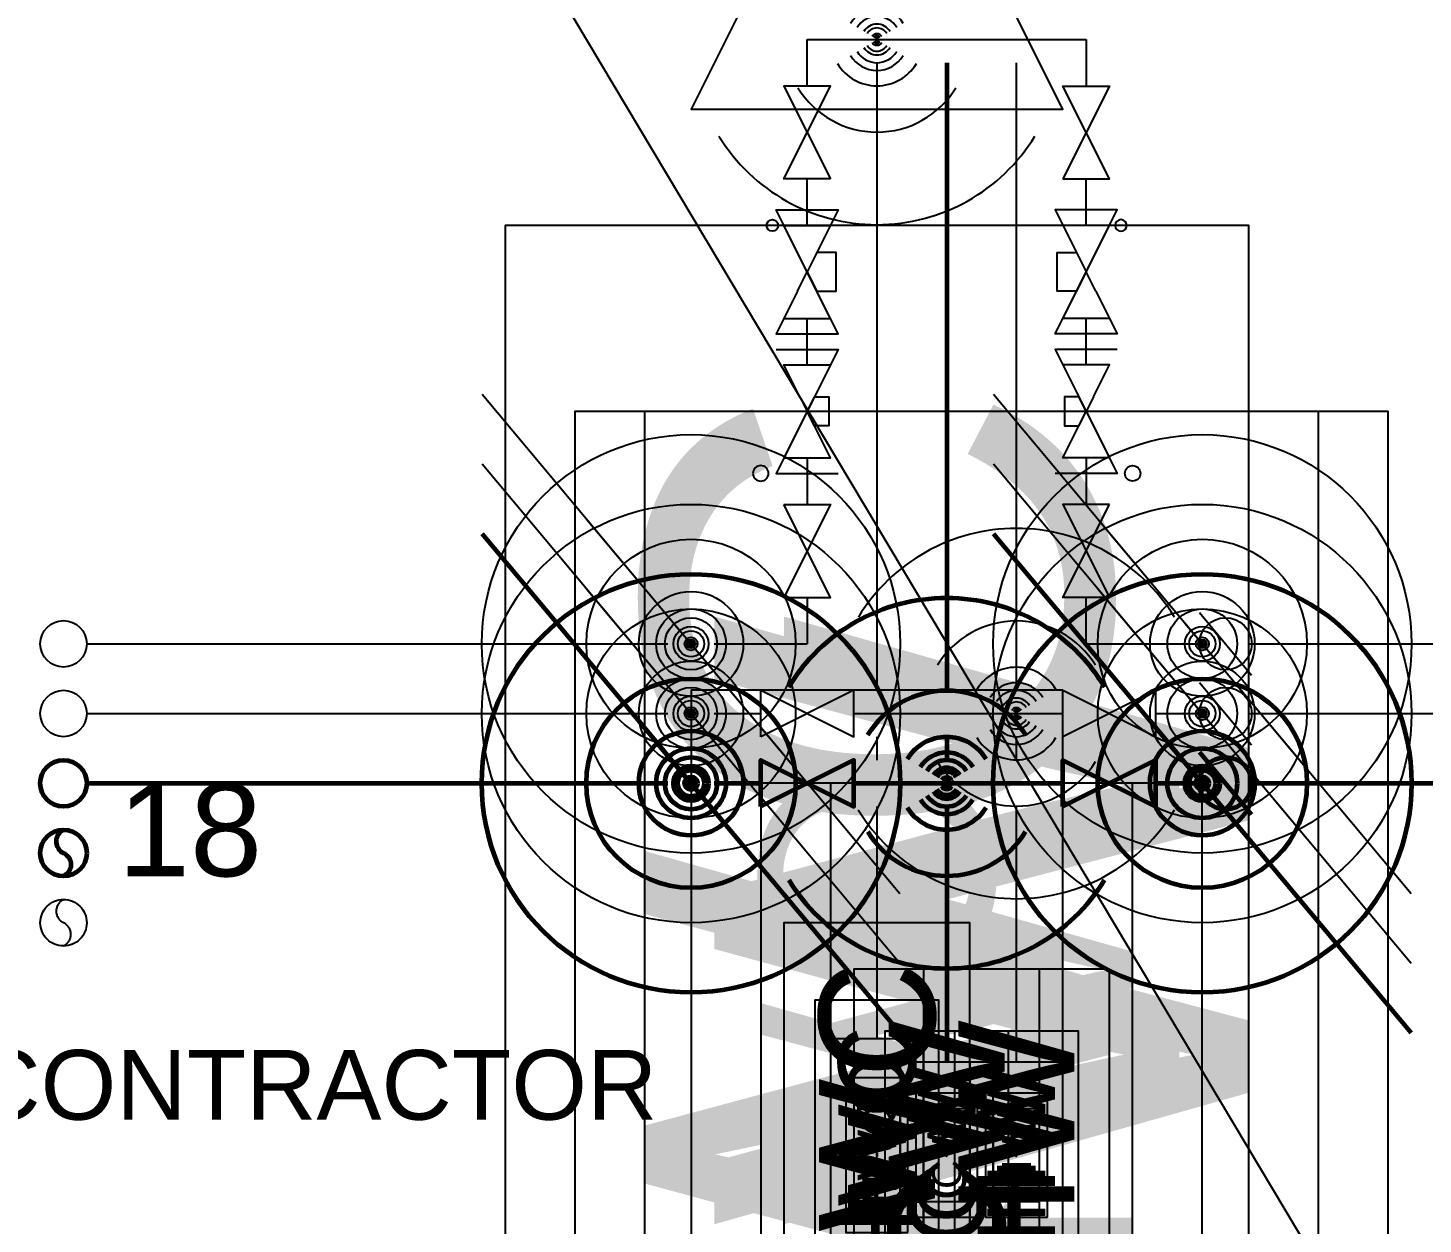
# Model space of a CAD drawing. Extents: x -3677 to 22148, y -333 to 1817.
# Drawn here: x -2027.6 to -1847.5, y 646.8 to 801.2 of the extents above; entities that cross this region are included whole.
import ezdxf
from ezdxf import colors
from ezdxf.entities.mleader import LeaderData, LeaderLine
from ezdxf.enums import TextEntityAlignment as Align
from ezdxf.math import Vec2, Vec3

# ---------------------------------------------------------------- set-up
doc = ezdxf.new("R2010")
doc.units = 0
doc.header["$LTSCALE"] = 36
doc.header["$MEASUREMENT"] = 0
doc.linetypes.add('VENT', pattern=[0.30000000000000004, 0.2, -0.1])
for name, color, linetype in [('G-ANNO-TEXT', 70, 'Continuous'), ('P-HW-N', 1, 'Continuous'), ('P-HW-N @ 1 (1)', 1, 'Continuous'), ('P-HW-N @ 1 (2)', 1, 'Continuous'), ('P-HW-N @ 12', 1, 'Continuous'), ('P-HW-N @ 128', 1, 'Continuous'), ('P-HW-N @ 16', 1, 'Continuous'), ('P-HW-N @ 192', 1, 'Continuous'), ('P-HW-N @ 2', 1, 'Continuous'), ('P-HW-N @ 24', 1, 'Continuous'), ('P-HW-N @ 384', 1, 'Continuous'), ('P-HW-N @ 4', 1, 'Continuous'), ('P-HW-N @ 48', 1, 'Continuous'), ('P-HW-N @ 64', 1, 'Continuous'), ('P-HW-N @ 768', 1, 'Continuous'), ('P-HW-N @ 8', 1, 'Continuous'), ('P-HW-N @ 96', 1, 'Continuous'), ('P-HWC-N', 2, 'Continuous'), ('P-HWC-N @ 1 (1)', 2, 'Continuous'), ('P-HWC-N @ 1 (2)', 2, 'Continuous'), ('P-HWC-N @ 12', 2, 'Continuous'), ('P-HWC-N @ 128', 2, 'Continuous'), ('P-HWC-N @ 16', 2, 'Continuous'), ('P-HWC-N @ 192', 2, 'Continuous'), ('P-HWC-N @ 2', 2, 'Continuous'), ('P-HWC-N @ 24', 2, 'Continuous'), ('P-HWC-N @ 384', 2, 'Continuous'), ('P-HWC-N @ 4', 2, 'Continuous'), ('P-HWC-N @ 48', 2, 'Continuous'), ('P-HWC-N @ 64', 2, 'Continuous'), ('P-HWC-N @ 768', 2, 'Continuous'), ('P-HWC-N @ 8', 2, 'Continuous'), ('P-HWC-N @ 96', 2, 'Continuous'), ('P-SANV-N @ 96', 5, 'VENT')]:
    doc.layers.add(name, color=color, linetype=linetype)
for name, color, linetype, lineweight in [('P-CW-N', 4, 'Continuous', 60), ('P-CW-N @ 1 (1)', 4, 'Continuous', 60), ('P-CW-N @ 1 (2)', 4, 'Continuous', 60), ('P-CW-N @ 12', 4, 'Continuous', 60), ('P-CW-N @ 128', 4, 'Continuous', 60), ('P-CW-N @ 16', 4, 'Continuous', 60), ('P-CW-N @ 192', 4, 'Continuous', 60), ('P-CW-N @ 2', 4, 'Continuous', 60), ('P-CW-N @ 24', 4, 'Continuous', 60), ('P-CW-N @ 384', 4, 'Continuous', 60), ('P-CW-N @ 4', 4, 'Continuous', 60), ('P-CW-N @ 48', 4, 'Continuous', 60), ('P-CW-N @ 64', 4, 'Continuous', 60), ('P-CW-N @ 768', 4, 'Continuous', 60), ('P-CW-N @ 8', 4, 'Continuous', 60), ('P-CW-N @ 96', 4, 'Continuous', 60), ('P-SAN-N @ 96', 6, 'Continuous', 60)]:
    doc.layers.add(name, color=color, linetype=linetype, lineweight=lineweight)
doc.layers.add('P-SAN-DFU', color=7, linetype='Continuous', plot=False)
doc.styles.add('Arial', font='arial.ttf')

# ---------------------------------------------------------------- blocks, each defined once
blk = doc.blocks.new('*U23')
at = {"linetype": 'Continuous'}
for points in [[(-0.01950223899833947, -0.009751119128395658), (-0.06250000047529625, -0.03124999904940751), (-0.06249999952470375, 0.03125000095059249), (-0.01950223850397403, 0.009751119622759319)], [(0.01950223850397226, -0.009751119622759319), (0.06249999952470375, -0.03125000095059249), (0.06250000047529625, 0.03124999904940751), (0.0195022389983377, 0.009751119128395658)], [(-0.01950223850397423, 0.00975111962275942), (-0.01950223850397423, 0.02925335812675912), (0.0195022389983379, 0.02925335812675912), (0.0195022389983379, 0.00975111912839576)], [(-0.01950223850397562, -0.009751119622759222), (4.943599696272116e-10, -4.943635590677493e-10), (-0.01950223800961018, 0.009751119128395755)], [(0.01950223899833789, 0.009751119128395757), (4.943647435862175e-10, -4.943635590677493e-10), (0.01950223949270333, -0.00975111962275922)]]:
    blk.add_lwpolyline(points, dxfattribs=at)
blk = doc.blocks.new('*U255')
at = {"layer": 'P-HWC-N @ 1 (1)', "rotation": 270}
blk.add_blockref('*U23', (-1918.000138046234, 838.7321975304876), dxfattribs=at)
at = {"layer": 'P-HWC-N @ 1 (2)', "rotation": 270}
blk.add_blockref('*U23', (-1918.000138046234, 838.7321975304876), dxfattribs=at)
at = {"layer": 'P-HWC-N @ 12', "xscale": 12, "yscale": 12, "zscale": 12, "rotation": 270}
blk.add_blockref('*U23', (-1918.000138046234, 838.7321975304876), dxfattribs=at)
at = {"layer": 'P-HWC-N @ 128', "xscale": 128, "yscale": 128, "zscale": 128, "rotation": 270}
blk.add_blockref('*U23', (-1918.000138046234, 838.7321975304876), dxfattribs=at)
at = {"layer": 'P-HWC-N @ 16', "xscale": 16, "yscale": 16, "zscale": 16, "rotation": 270}
blk.add_blockref('*U23', (-1918.000138046234, 838.7321975304876), dxfattribs=at)
at = {"layer": 'P-HWC-N @ 192', "xscale": 192, "yscale": 192, "zscale": 192, "rotation": 270}
blk.add_blockref('*U23', (-1918.000138046234, 838.7321975304876), dxfattribs=at)
at = {"layer": 'P-HWC-N @ 2', "xscale": 2, "yscale": 2, "zscale": 2, "rotation": 270}
blk.add_blockref('*U23', (-1918.000138046234, 838.7321975304876), dxfattribs=at)
at = {"layer": 'P-HWC-N @ 24', "xscale": 24, "yscale": 24, "zscale": 24, "rotation": 270}
blk.add_blockref('*U23', (-1918.000138046234, 838.7321975304876), dxfattribs=at)
at = {"layer": 'P-HWC-N @ 384', "xscale": 384, "yscale": 384, "zscale": 384, "rotation": 270}
blk.add_blockref('*U23', (-1918.000138046234, 838.7321975304876), dxfattribs=at)
at = {"layer": 'P-HWC-N @ 4', "xscale": 4, "yscale": 4, "zscale": 4, "rotation": 270}
blk.add_blockref('*U23', (-1918.000138046234, 838.7321975304876), dxfattribs=at)
at = {"layer": 'P-HWC-N @ 48', "xscale": 48, "yscale": 48, "zscale": 48, "rotation": 270}
blk.add_blockref('*U23', (-1918.000138046234, 838.7321975304876), dxfattribs=at)
at = {"layer": 'P-HWC-N @ 64', "xscale": 64, "yscale": 64, "zscale": 64, "rotation": 270}
blk.add_blockref('*U23', (-1918.000138046234, 838.7321975304876), dxfattribs=at)
at = {"layer": 'P-HWC-N @ 768', "xscale": 768, "yscale": 768, "zscale": 768, "rotation": 270}
blk.add_blockref('*U23', (-1918.000138046234, 838.7321975304876), dxfattribs=at)
at = {"layer": 'P-HWC-N @ 8', "xscale": 8, "yscale": 8, "zscale": 8, "rotation": 270}
blk.add_blockref('*U23', (-1918.000138046234, 838.7321975304876), dxfattribs=at)
at = {"layer": 'P-HWC-N @ 96', "xscale": 96, "yscale": 96, "zscale": 96, "rotation": 270}
blk.add_blockref('*U23', (-1918.000138046234, 838.7321975304876), dxfattribs=at)
blk = doc.blocks.new('*U4')
blk.add_circle((0, 0), 0.03125)
blk = doc.blocks.new('*U15')
blk.add_lwpolyline([(-3.332323771482692e-18, 0.03111555437015312, 0.6342579873937333), (-8.890457814381136e-18, 5.234717341758689e-34, -0.6342579873937336), (-6.793508145416166e-18, -0.03111555437015312)], format="xyb")
blk.add_circle((0, 0), 0.03125)
blk = doc.blocks.new('PLMB BALL VALVES')
at = {"linetype": 'Continuous'}
blk.add_lwpolyline([(-0.06249999999977263, -0.03124999999991473), (-0.06249999999977263, 0.03124999999991463), (0.0625, -0.03124999999991473), (0.0625, 0.03124999999991472), (-0.06249999999977263, -0.03124999999991473)], dxfattribs=at)
blk = doc.blocks.new('*U25')
at = {"color": 7, "linetype": 'Continuous'}
blk.add_line((-0.03508318765717974, 0.04195107388432913), (0.03508318765701651, -0.04195107388413392), dxfattribs=at)
at = {"linetype": 'Continuous'}
blk.add_circle((-8.161527009775682e-14, 9.759901220540712e-14), 0.03515625, dxfattribs=at)
blk = doc.blocks.new('*U256')
at = {"layer": 'P-CW-N @ 1 (1)'}
blk.add_blockref('*U25', (-1876.000138046234, 703.7321975304876), dxfattribs=at)
at = {"layer": 'P-CW-N @ 1 (2)'}
blk.add_blockref('*U25', (-1876.000138046234, 703.7321975304876), dxfattribs=at)
at = {"layer": 'P-CW-N @ 12', "xscale": 12, "yscale": 12, "zscale": 12}
blk.add_blockref('*U25', (-1876.000138046234, 703.7321975304876), dxfattribs=at)
at = {"layer": 'P-CW-N @ 128', "xscale": 128, "yscale": 128, "zscale": 128}
blk.add_blockref('*U25', (-1876.000138046234, 703.7321975304876), dxfattribs=at)
at = {"layer": 'P-CW-N @ 16', "xscale": 16, "yscale": 16, "zscale": 16}
blk.add_blockref('*U25', (-1876.000138046234, 703.7321975304876), dxfattribs=at)
at = {"layer": 'P-CW-N @ 192', "xscale": 192, "yscale": 192, "zscale": 192}
blk.add_blockref('*U25', (-1876.000138046234, 703.7321975304876), dxfattribs=at)
at = {"layer": 'P-CW-N @ 2', "xscale": 2, "yscale": 2, "zscale": 2}
blk.add_blockref('*U25', (-1876.000138046234, 703.7321975304876), dxfattribs=at)
at = {"layer": 'P-CW-N @ 24', "xscale": 24, "yscale": 24, "zscale": 24}
blk.add_blockref('*U25', (-1876.000138046234, 703.7321975304876), dxfattribs=at)
at = {"layer": 'P-CW-N @ 384', "xscale": 384, "yscale": 384, "zscale": 384}
blk.add_blockref('*U25', (-1876.000138046234, 703.7321975304876), dxfattribs=at)
at = {"layer": 'P-CW-N @ 4', "xscale": 4, "yscale": 4, "zscale": 4}
blk.add_blockref('*U25', (-1876.000138046234, 703.7321975304876), dxfattribs=at)
at = {"layer": 'P-CW-N @ 48', "xscale": 48, "yscale": 48, "zscale": 48}
blk.add_blockref('*U25', (-1876.000138046234, 703.7321975304876), dxfattribs=at)
at = {"layer": 'P-CW-N @ 64', "xscale": 64, "yscale": 64, "zscale": 64}
blk.add_blockref('*U25', (-1876.000138046234, 703.7321975304876), dxfattribs=at)
at = {"layer": 'P-CW-N @ 768', "xscale": 768, "yscale": 768, "zscale": 768}
blk.add_blockref('*U25', (-1876.000138046234, 703.7321975304876), dxfattribs=at)
at = {"layer": 'P-CW-N @ 8', "xscale": 8, "yscale": 8, "zscale": 8}
blk.add_blockref('*U25', (-1876.000138046234, 703.7321975304876), dxfattribs=at)
at = {"layer": 'P-CW-N @ 96', "xscale": 96, "yscale": 96, "zscale": 96}
blk.add_blockref('*U25', (-1873.000138046234, 703.7321975304876), dxfattribs=at)
blk = doc.blocks.new('*U257')
at = {"layer": 'P-CW-N @ 1 (1)'}
blk.add_blockref('*U25', (-1942.000138046234, 703.7321975304876), dxfattribs=at)
at = {"layer": 'P-CW-N @ 1 (2)'}
blk.add_blockref('*U25', (-1942.000138046234, 703.7321975304876), dxfattribs=at)
at = {"layer": 'P-CW-N @ 12', "xscale": 12, "yscale": 12, "zscale": 12}
blk.add_blockref('*U25', (-1942.000138046234, 703.7321975304876), dxfattribs=at)
at = {"layer": 'P-CW-N @ 128', "xscale": 128, "yscale": 128, "zscale": 128}
blk.add_blockref('*U25', (-1942.000138046234, 703.7321975304876), dxfattribs=at)
at = {"layer": 'P-CW-N @ 16', "xscale": 16, "yscale": 16, "zscale": 16}
blk.add_blockref('*U25', (-1942.000138046234, 703.7321975304876), dxfattribs=at)
at = {"layer": 'P-CW-N @ 192', "xscale": 192, "yscale": 192, "zscale": 192}
blk.add_blockref('*U25', (-1942.000138046234, 703.7321975304876), dxfattribs=at)
at = {"layer": 'P-CW-N @ 2', "xscale": 2, "yscale": 2, "zscale": 2}
blk.add_blockref('*U25', (-1942.000138046234, 703.7321975304876), dxfattribs=at)
at = {"layer": 'P-CW-N @ 24', "xscale": 24, "yscale": 24, "zscale": 24}
blk.add_blockref('*U25', (-1942.000138046234, 703.7321975304876), dxfattribs=at)
at = {"layer": 'P-CW-N @ 384', "xscale": 384, "yscale": 384, "zscale": 384}
blk.add_blockref('*U25', (-1942.000138046234, 703.7321975304876), dxfattribs=at)
at = {"layer": 'P-CW-N @ 4', "xscale": 4, "yscale": 4, "zscale": 4}
blk.add_blockref('*U25', (-1942.000138046234, 703.7321975304876), dxfattribs=at)
at = {"layer": 'P-CW-N @ 48', "xscale": 48, "yscale": 48, "zscale": 48}
blk.add_blockref('*U25', (-1942.000138046234, 703.7321975304876), dxfattribs=at)
at = {"layer": 'P-CW-N @ 64', "xscale": 64, "yscale": 64, "zscale": 64}
blk.add_blockref('*U25', (-1942.000138046234, 703.7321975304876), dxfattribs=at)
at = {"layer": 'P-CW-N @ 768', "xscale": 768, "yscale": 768, "zscale": 768}
blk.add_blockref('*U25', (-1942.000138046234, 703.7321975304876), dxfattribs=at)
at = {"layer": 'P-CW-N @ 8', "xscale": 8, "yscale": 8, "zscale": 8}
blk.add_blockref('*U25', (-1942.000138046234, 703.7321975304876), dxfattribs=at)
at = {"layer": 'P-CW-N @ 96', "xscale": 96, "yscale": 96, "zscale": 96}
blk.add_blockref('*U25', (-1942.000138046234, 703.7321975304876), dxfattribs=at)
blk = doc.blocks.new('*U258')
at = {"layer": 'P-HW-N @ 1 (1)'}
blk.add_blockref('*U25', (-1876.000138046234, 712.7321975304876), dxfattribs=at)
at = {"layer": 'P-HW-N @ 1 (2)'}
blk.add_blockref('*U25', (-1876.000138046234, 712.7321975304876), dxfattribs=at)
at = {"layer": 'P-HW-N @ 12', "xscale": 12, "yscale": 12, "zscale": 12}
blk.add_blockref('*U25', (-1876.000138046234, 712.7321975304876), dxfattribs=at)
at = {"layer": 'P-HW-N @ 128', "xscale": 128, "yscale": 128, "zscale": 128}
blk.add_blockref('*U25', (-1876.000138046234, 712.7321975304876), dxfattribs=at)
at = {"layer": 'P-HW-N @ 16', "xscale": 16, "yscale": 16, "zscale": 16}
blk.add_blockref('*U25', (-1876.000138046234, 712.7321975304876), dxfattribs=at)
at = {"layer": 'P-HW-N @ 192', "xscale": 192, "yscale": 192, "zscale": 192}
blk.add_blockref('*U25', (-1876.000138046234, 712.7321975304876), dxfattribs=at)
at = {"layer": 'P-HW-N @ 2', "xscale": 2, "yscale": 2, "zscale": 2}
blk.add_blockref('*U25', (-1876.000138046234, 712.7321975304876), dxfattribs=at)
at = {"layer": 'P-HW-N @ 24', "xscale": 24, "yscale": 24, "zscale": 24}
blk.add_blockref('*U25', (-1876.000138046234, 712.7321975304876), dxfattribs=at)
at = {"layer": 'P-HW-N @ 384', "xscale": 384, "yscale": 384, "zscale": 384}
blk.add_blockref('*U25', (-1876.000138046234, 712.7321975304876), dxfattribs=at)
at = {"layer": 'P-HW-N @ 4', "xscale": 4, "yscale": 4, "zscale": 4}
blk.add_blockref('*U25', (-1876.000138046234, 712.7321975304876), dxfattribs=at)
at = {"layer": 'P-HW-N @ 48', "xscale": 48, "yscale": 48, "zscale": 48}
blk.add_blockref('*U25', (-1876.000138046234, 712.7321975304876), dxfattribs=at)
at = {"layer": 'P-HW-N @ 64', "xscale": 64, "yscale": 64, "zscale": 64}
blk.add_blockref('*U25', (-1876.000138046234, 712.7321975304876), dxfattribs=at)
at = {"layer": 'P-HW-N @ 768', "xscale": 768, "yscale": 768, "zscale": 768}
blk.add_blockref('*U25', (-1876.000138046234, 712.7321975304876), dxfattribs=at)
at = {"layer": 'P-HW-N @ 8', "xscale": 8, "yscale": 8, "zscale": 8}
blk.add_blockref('*U25', (-1876.000138046234, 712.7321975304876), dxfattribs=at)
at = {"layer": 'P-HW-N @ 96', "xscale": 96, "yscale": 96, "zscale": 96}
blk.add_blockref('*U25', (-1873.000138046234, 712.7321975304876), dxfattribs=at)
blk = doc.blocks.new('*U259')
at = {"layer": 'P-HW-N @ 1 (1)'}
blk.add_blockref('*U25', (-1942.000138046234, 712.7321975304876), dxfattribs=at)
at = {"layer": 'P-HW-N @ 1 (2)'}
blk.add_blockref('*U25', (-1942.000138046234, 712.7321975304876), dxfattribs=at)
at = {"layer": 'P-HW-N @ 12', "xscale": 12, "yscale": 12, "zscale": 12}
blk.add_blockref('*U25', (-1942.000138046234, 712.7321975304876), dxfattribs=at)
at = {"layer": 'P-HW-N @ 128', "xscale": 128, "yscale": 128, "zscale": 128}
blk.add_blockref('*U25', (-1942.000138046234, 712.7321975304876), dxfattribs=at)
at = {"layer": 'P-HW-N @ 16', "xscale": 16, "yscale": 16, "zscale": 16}
blk.add_blockref('*U25', (-1942.000138046234, 712.7321975304876), dxfattribs=at)
at = {"layer": 'P-HW-N @ 192', "xscale": 192, "yscale": 192, "zscale": 192}
blk.add_blockref('*U25', (-1942.000138046234, 712.7321975304876), dxfattribs=at)
at = {"layer": 'P-HW-N @ 2', "xscale": 2, "yscale": 2, "zscale": 2}
blk.add_blockref('*U25', (-1942.000138046234, 712.7321975304876), dxfattribs=at)
at = {"layer": 'P-HW-N @ 24', "xscale": 24, "yscale": 24, "zscale": 24}
blk.add_blockref('*U25', (-1942.000138046234, 712.7321975304876), dxfattribs=at)
at = {"layer": 'P-HW-N @ 384', "xscale": 384, "yscale": 384, "zscale": 384}
blk.add_blockref('*U25', (-1942.000138046234, 712.7321975304876), dxfattribs=at)
at = {"layer": 'P-HW-N @ 4', "xscale": 4, "yscale": 4, "zscale": 4}
blk.add_blockref('*U25', (-1942.000138046234, 712.7321975304876), dxfattribs=at)
at = {"layer": 'P-HW-N @ 48', "xscale": 48, "yscale": 48, "zscale": 48}
blk.add_blockref('*U25', (-1942.000138046234, 712.7321975304876), dxfattribs=at)
at = {"layer": 'P-HW-N @ 64', "xscale": 64, "yscale": 64, "zscale": 64}
blk.add_blockref('*U25', (-1942.000138046234, 712.7321975304876), dxfattribs=at)
at = {"layer": 'P-HW-N @ 768', "xscale": 768, "yscale": 768, "zscale": 768}
blk.add_blockref('*U25', (-1942.000138046234, 712.7321975304876), dxfattribs=at)
at = {"layer": 'P-HW-N @ 8', "xscale": 8, "yscale": 8, "zscale": 8}
blk.add_blockref('*U25', (-1942.000138046234, 712.7321975304876), dxfattribs=at)
at = {"layer": 'P-HW-N @ 96', "xscale": 96, "yscale": 96, "zscale": 96}
blk.add_blockref('*U25', (-1942.000138046234, 712.7321975304876), dxfattribs=at)
blk = doc.blocks.new('*U260')
at = {"layer": 'P-HWC-N @ 1 (1)'}
blk.add_blockref('*U25', (-1876.000138046234, 721.7321975304876), dxfattribs=at)
at = {"layer": 'P-HWC-N @ 1 (2)'}
blk.add_blockref('*U25', (-1876.000138046234, 721.7321975304876), dxfattribs=at)
at = {"layer": 'P-HWC-N @ 12', "xscale": 12, "yscale": 12, "zscale": 12}
blk.add_blockref('*U25', (-1876.000138046234, 721.7321975304876), dxfattribs=at)
at = {"layer": 'P-HWC-N @ 128', "xscale": 128, "yscale": 128, "zscale": 128}
blk.add_blockref('*U25', (-1876.000138046234, 721.7321975304876), dxfattribs=at)
at = {"layer": 'P-HWC-N @ 16', "xscale": 16, "yscale": 16, "zscale": 16}
blk.add_blockref('*U25', (-1876.000138046234, 721.7321975304876), dxfattribs=at)
at = {"layer": 'P-HWC-N @ 192', "xscale": 192, "yscale": 192, "zscale": 192}
blk.add_blockref('*U25', (-1876.000138046234, 721.7321975304876), dxfattribs=at)
at = {"layer": 'P-HWC-N @ 2', "xscale": 2, "yscale": 2, "zscale": 2}
blk.add_blockref('*U25', (-1876.000138046234, 721.7321975304876), dxfattribs=at)
at = {"layer": 'P-HWC-N @ 24', "xscale": 24, "yscale": 24, "zscale": 24}
blk.add_blockref('*U25', (-1876.000138046234, 721.7321975304876), dxfattribs=at)
at = {"layer": 'P-HWC-N @ 384', "xscale": 384, "yscale": 384, "zscale": 384}
blk.add_blockref('*U25', (-1876.000138046234, 721.7321975304876), dxfattribs=at)
at = {"layer": 'P-HWC-N @ 4', "xscale": 4, "yscale": 4, "zscale": 4}
blk.add_blockref('*U25', (-1876.000138046234, 721.7321975304876), dxfattribs=at)
at = {"layer": 'P-HWC-N @ 48', "xscale": 48, "yscale": 48, "zscale": 48}
blk.add_blockref('*U25', (-1876.000138046234, 721.7321975304876), dxfattribs=at)
at = {"layer": 'P-HWC-N @ 64', "xscale": 64, "yscale": 64, "zscale": 64}
blk.add_blockref('*U25', (-1876.000138046234, 721.7321975304876), dxfattribs=at)
at = {"layer": 'P-HWC-N @ 768', "xscale": 768, "yscale": 768, "zscale": 768}
blk.add_blockref('*U25', (-1876.000138046234, 721.7321975304876), dxfattribs=at)
at = {"layer": 'P-HWC-N @ 8', "xscale": 8, "yscale": 8, "zscale": 8}
blk.add_blockref('*U25', (-1876.000138046234, 721.7321975304876), dxfattribs=at)
at = {"layer": 'P-HWC-N @ 96', "xscale": 96, "yscale": 96, "zscale": 96}
blk.add_blockref('*U25', (-1873.000138046234, 721.7321975304876), dxfattribs=at)
blk = doc.blocks.new('*U261')
at = {"layer": 'P-HWC-N @ 1 (1)'}
blk.add_blockref('*U25', (-1942.000138046234, 721.7321975304876), dxfattribs=at)
at = {"layer": 'P-HWC-N @ 1 (2)'}
blk.add_blockref('*U25', (-1942.000138046234, 721.7321975304876), dxfattribs=at)
at = {"layer": 'P-HWC-N @ 12', "xscale": 12, "yscale": 12, "zscale": 12}
blk.add_blockref('*U25', (-1942.000138046234, 721.7321975304876), dxfattribs=at)
at = {"layer": 'P-HWC-N @ 128', "xscale": 128, "yscale": 128, "zscale": 128}
blk.add_blockref('*U25', (-1942.000138046234, 721.7321975304876), dxfattribs=at)
at = {"layer": 'P-HWC-N @ 16', "xscale": 16, "yscale": 16, "zscale": 16}
blk.add_blockref('*U25', (-1942.000138046234, 721.7321975304876), dxfattribs=at)
at = {"layer": 'P-HWC-N @ 192', "xscale": 192, "yscale": 192, "zscale": 192}
blk.add_blockref('*U25', (-1942.000138046234, 721.7321975304876), dxfattribs=at)
at = {"layer": 'P-HWC-N @ 2', "xscale": 2, "yscale": 2, "zscale": 2}
blk.add_blockref('*U25', (-1942.000138046234, 721.7321975304876), dxfattribs=at)
at = {"layer": 'P-HWC-N @ 24', "xscale": 24, "yscale": 24, "zscale": 24}
blk.add_blockref('*U25', (-1942.000138046234, 721.7321975304876), dxfattribs=at)
at = {"layer": 'P-HWC-N @ 384', "xscale": 384, "yscale": 384, "zscale": 384}
blk.add_blockref('*U25', (-1942.000138046234, 721.7321975304876), dxfattribs=at)
at = {"layer": 'P-HWC-N @ 4', "xscale": 4, "yscale": 4, "zscale": 4}
blk.add_blockref('*U25', (-1942.000138046234, 721.7321975304876), dxfattribs=at)
at = {"layer": 'P-HWC-N @ 48', "xscale": 48, "yscale": 48, "zscale": 48}
blk.add_blockref('*U25', (-1942.000138046234, 721.7321975304876), dxfattribs=at)
at = {"layer": 'P-HWC-N @ 64', "xscale": 64, "yscale": 64, "zscale": 64}
blk.add_blockref('*U25', (-1942.000138046234, 721.7321975304876), dxfattribs=at)
at = {"layer": 'P-HWC-N @ 768', "xscale": 768, "yscale": 768, "zscale": 768}
blk.add_blockref('*U25', (-1942.000138046234, 721.7321975304876), dxfattribs=at)
at = {"layer": 'P-HWC-N @ 8', "xscale": 8, "yscale": 8, "zscale": 8}
blk.add_blockref('*U25', (-1942.000138046234, 721.7321975304876), dxfattribs=at)
at = {"layer": 'P-HWC-N @ 96', "xscale": 96, "yscale": 96, "zscale": 96}
blk.add_blockref('*U25', (-1942.000138046234, 721.7321975304876), dxfattribs=at)
blk = doc.blocks.new('*U22')
at = {"linetype": 'Continuous'}
blk.add_lwpolyline([(-0.0625, 0.0625, 0, 0.02734375, 0), (-0.004140429033668624, 0.0625, 0, 0, 0), (-0.004140429033668624, 0.0625, 0, 0, 0), (0.06249999999977263, 0.0625, 0, 0, 0)], format="xyseb", dxfattribs=at)
blk.add_lwpolyline([(-0.0625, 0.03125), (-0.0625, -0.03125), (0.0625, 0.03125), (0.0625, -0.03125)], dxfattribs=at)
blk.add_circle((0.0625, 0.046875), 0.007812499999988433, dxfattribs=at)
blk = doc.blocks.new('*U200')
at = {"layer": 'P-HWC-N @ 128', "xscale": -128, "yscale": 128, "zscale": 128, "rotation": 180}
blk.add_blockref('*U22', (9, 0), dxfattribs=at)
at = {"layer": 'P-HWC-N @ 96', "xscale": 96, "yscale": 96, "zscale": -96, "rotation": 180}
blk.add_blockref('*U22', (-9, 0), dxfattribs=at)
blk = doc.blocks.new('*U201')
at = {"layer": 'P-HWC-N @ 128', "xscale": -128, "yscale": 128, "zscale": 128, "rotation": 5.3905568009327e-07}
blk.add_blockref('*U23', (-9, 4.745879778056405e-08), dxfattribs=at)
at = {"layer": 'P-HWC-N @ 96', "xscale": 96, "yscale": 96, "zscale": -96}
blk.add_blockref('*U23', (9, 4.745879778056405e-08), dxfattribs=at)
blk = doc.blocks.new('A$C16132887')
at = {"layer": 'P-HWC-N'}
for p, q in [((-15, 0), (-21, 0)), ((3, 0), (-3, 0)), ((15, 0), (21, 0))]:
    blk.add_line(p, q, dxfattribs=at)
for name in ['*U201', '*U200']:
    blk.add_blockref(name, (0, 0), dxfattribs=at)
at = {"layer": 'P-HWC-N @ 96', "xscale": 96, "yscale": 96, "zscale": 96, "rotation": 180}
blk.add_blockref('PLMB BALL VALVES', (-27, 0), dxfattribs=at)
at = {"layer": 'P-HWC-N @ 96', "xscale": 96, "yscale": 96, "zscale": 96}
blk.add_blockref('PLMB BALL VALVES', (27, 0), dxfattribs=at)
blk = doc.blocks.new('*U37')
for start, end in [(121.274325396742, 238.7256746032579), (301.4341766631704, 58.56582333682955)]:
    blk.add_arc((0, 0), 0.03111555437015312, start, end)
blk = doc.blocks.new('*U262')
at = {"layer": 'P-HW-N @ 1 (1)', "rotation": 90}
blk.add_blockref('*U37', (-1900.000138046234, 712.7321975304876), dxfattribs=at)
at = {"layer": 'P-HW-N @ 1 (2)', "rotation": 89.99999999999999}
blk.add_blockref('*U37', (-1900.000138046234, 712.7321975304876), dxfattribs=at)
at = {"layer": 'P-HW-N @ 12', "xscale": 12, "yscale": 12, "zscale": 12, "rotation": 89.99999999999999}
blk.add_blockref('*U37', (-1900.000138046234, 712.7321975304876), dxfattribs=at)
at = {"layer": 'P-HW-N @ 128', "xscale": 128, "yscale": 128, "zscale": 128, "rotation": 89.99999999999999}
blk.add_blockref('*U37', (-1900.000138046234, 712.7321975304876), dxfattribs=at)
at = {"layer": 'P-HW-N @ 16', "xscale": 16, "yscale": 16, "zscale": 16, "rotation": 89.99999999999999}
blk.add_blockref('*U37', (-1900.000138046234, 712.7321975304876), dxfattribs=at)
at = {"layer": 'P-HW-N @ 192', "xscale": 192, "yscale": 192, "zscale": 192, "rotation": 89.99999999999999}
blk.add_blockref('*U37', (-1900.000138046234, 712.7321975304876), dxfattribs=at)
at = {"layer": 'P-HW-N @ 2', "xscale": 2, "yscale": 2, "zscale": 2, "rotation": 89.99999999999999}
blk.add_blockref('*U37', (-1900.000138046234, 712.7321975304876), dxfattribs=at)
at = {"layer": 'P-HW-N @ 24', "xscale": 24, "yscale": 24, "zscale": 24, "rotation": 89.99999999999999}
blk.add_blockref('*U37', (-1900.000138046234, 712.7321975304876), dxfattribs=at)
at = {"layer": 'P-HW-N @ 384', "xscale": 384, "yscale": 384, "zscale": 384, "rotation": 89.99999999999999}
blk.add_blockref('*U37', (-1900.000138046234, 712.7321975304876), dxfattribs=at)
at = {"layer": 'P-HW-N @ 4', "xscale": 4, "yscale": 4, "zscale": 4, "rotation": 89.99999999999999}
blk.add_blockref('*U37', (-1900.000138046234, 712.7321975304876), dxfattribs=at)
at = {"layer": 'P-HW-N @ 48', "xscale": 48, "yscale": 48, "zscale": 48, "rotation": 89.99999999999999}
blk.add_blockref('*U37', (-1900.000138046234, 712.7321975304876), dxfattribs=at)
at = {"layer": 'P-HW-N @ 64', "xscale": 64, "yscale": 64, "zscale": 64, "rotation": 89.99999999999999}
blk.add_blockref('*U37', (-1900.000138046234, 712.7321975304876), dxfattribs=at)
at = {"layer": 'P-HW-N @ 768', "xscale": 768, "yscale": 768, "zscale": 768, "rotation": 89.99999999999999}
blk.add_blockref('*U37', (-1900.000138046234, 712.7321975304876), dxfattribs=at)
at = {"layer": 'P-HW-N @ 8', "xscale": 8, "yscale": 8, "zscale": 8, "rotation": 89.99999999999999}
blk.add_blockref('*U37', (-1900.000138046234, 712.7321975304876), dxfattribs=at)
at = {"layer": 'P-HW-N @ 96', "xscale": 96, "yscale": 96, "zscale": 96, "rotation": 89.99999999999999}
blk.add_blockref('*U37', (-1900.000138046234, 712.7321975304876), dxfattribs=at)
blk = doc.blocks.new('*U263')
at = {"layer": 'P-CW-N @ 1 (1)', "rotation": 270.0000000000005}
blk.add_blockref('*U37', (-1909.000138046235, 703.7321975304876), dxfattribs=at)
at = {"layer": 'P-CW-N @ 1 (2)', "rotation": 270.0000000000005}
blk.add_blockref('*U37', (-1909.000138046235, 703.7321975304876), dxfattribs=at)
at = {"layer": 'P-CW-N @ 12', "xscale": 12, "yscale": 12, "zscale": 12, "rotation": 270.0000000000005}
blk.add_blockref('*U37', (-1909.000138046235, 703.7321975304876), dxfattribs=at)
at = {"layer": 'P-CW-N @ 128', "xscale": 128, "yscale": 128, "zscale": 128, "rotation": 270.0000000000005}
blk.add_blockref('*U37', (-1909.000138046235, 703.7321975304876), dxfattribs=at)
at = {"layer": 'P-CW-N @ 16', "xscale": 16, "yscale": 16, "zscale": 16, "rotation": 270.0000000000005}
blk.add_blockref('*U37', (-1909.000138046235, 703.7321975304876), dxfattribs=at)
at = {"layer": 'P-CW-N @ 192', "xscale": 192, "yscale": 192, "zscale": 192, "rotation": 270.0000000000005}
blk.add_blockref('*U37', (-1909.000138046235, 703.7321975304876), dxfattribs=at)
at = {"layer": 'P-CW-N @ 2', "xscale": 2, "yscale": 2, "zscale": 2, "rotation": 270.0000000000005}
blk.add_blockref('*U37', (-1909.000138046235, 703.7321975304876), dxfattribs=at)
at = {"layer": 'P-CW-N @ 24', "xscale": 24, "yscale": 24, "zscale": 24, "rotation": 270.0000000000005}
blk.add_blockref('*U37', (-1909.000138046235, 703.7321975304876), dxfattribs=at)
at = {"layer": 'P-CW-N @ 384', "xscale": 384, "yscale": 384, "zscale": 384, "rotation": 270.0000000000005}
blk.add_blockref('*U37', (-1909.000138046235, 703.7321975304876), dxfattribs=at)
at = {"layer": 'P-CW-N @ 4', "xscale": 4, "yscale": 4, "zscale": 4, "rotation": 270.0000000000005}
blk.add_blockref('*U37', (-1909.000138046235, 703.7321975304876), dxfattribs=at)
at = {"layer": 'P-CW-N @ 48', "xscale": 48, "yscale": 48, "zscale": 48, "rotation": 270.0000000000005}
blk.add_blockref('*U37', (-1909.000138046235, 703.7321975304876), dxfattribs=at)
at = {"layer": 'P-CW-N @ 64', "xscale": 64, "yscale": 64, "zscale": 64, "rotation": 270.0000000000005}
blk.add_blockref('*U37', (-1909.000138046235, 703.7321975304876), dxfattribs=at)
at = {"layer": 'P-CW-N @ 768', "xscale": 768, "yscale": 768, "zscale": 768, "rotation": 270.0000000000005}
blk.add_blockref('*U37', (-1909.000138046235, 703.7321975304876), dxfattribs=at)
at = {"layer": 'P-CW-N @ 8', "xscale": 8, "yscale": 8, "zscale": 8, "rotation": 270.0000000000005}
blk.add_blockref('*U37', (-1909.000138046235, 703.7321975304876), dxfattribs=at)
at = {"layer": 'P-CW-N @ 96', "xscale": 96, "yscale": 96, "zscale": 96, "rotation": 270.0000000000005}
blk.add_blockref('*U37', (-1909.000138046235, 703.7321975304876), dxfattribs=at)
blk = doc.blocks.new('*U264')
at = {"layer": 'P-HWC-N @ 1 (1)', "rotation": 270}
blk.add_blockref('*U37', (-1918.000138046234, 799.7321975304876), dxfattribs=at)
at = {"layer": 'P-HWC-N @ 1 (2)', "rotation": 270}
blk.add_blockref('*U37', (-1918.000138046234, 799.7321975304876), dxfattribs=at)
at = {"layer": 'P-HWC-N @ 12', "xscale": 12, "yscale": 12, "zscale": 12, "rotation": 270}
blk.add_blockref('*U37', (-1918.000138046234, 799.7321975304876), dxfattribs=at)
at = {"layer": 'P-HWC-N @ 128', "xscale": 128, "yscale": 128, "zscale": 128, "rotation": 270}
blk.add_blockref('*U37', (-1918.000138046234, 799.7321975304876), dxfattribs=at)
at = {"layer": 'P-HWC-N @ 16', "xscale": 16, "yscale": 16, "zscale": 16, "rotation": 270}
blk.add_blockref('*U37', (-1918.000138046234, 799.7321975304876), dxfattribs=at)
at = {"layer": 'P-HWC-N @ 192', "xscale": 192, "yscale": 192, "zscale": 192, "rotation": 270}
blk.add_blockref('*U37', (-1918.000138046234, 799.7321975304876), dxfattribs=at)
at = {"layer": 'P-HWC-N @ 2', "xscale": 2, "yscale": 2, "zscale": 2, "rotation": 270}
blk.add_blockref('*U37', (-1918.000138046234, 799.7321975304876), dxfattribs=at)
at = {"layer": 'P-HWC-N @ 24', "xscale": 24, "yscale": 24, "zscale": 24, "rotation": 270}
blk.add_blockref('*U37', (-1918.000138046234, 799.7321975304876), dxfattribs=at)
at = {"layer": 'P-HWC-N @ 384', "xscale": 384, "yscale": 384, "zscale": 384, "rotation": 270}
blk.add_blockref('*U37', (-1918.000138046234, 799.7321975304876), dxfattribs=at)
at = {"layer": 'P-HWC-N @ 4', "xscale": 4, "yscale": 4, "zscale": 4, "rotation": 270}
blk.add_blockref('*U37', (-1918.000138046234, 799.7321975304876), dxfattribs=at)
at = {"layer": 'P-HWC-N @ 48', "xscale": 48, "yscale": 48, "zscale": 48, "rotation": 270}
blk.add_blockref('*U37', (-1918.000138046234, 799.7321975304876), dxfattribs=at)
at = {"layer": 'P-HWC-N @ 64', "xscale": 64, "yscale": 64, "zscale": 64, "rotation": 270}
blk.add_blockref('*U37', (-1918.000138046234, 799.7321975304876), dxfattribs=at)
at = {"layer": 'P-HWC-N @ 768', "xscale": 768, "yscale": 768, "zscale": 768, "rotation": 270}
blk.add_blockref('*U37', (-1918.000138046234, 799.7321975304876), dxfattribs=at)
at = {"layer": 'P-HWC-N @ 8', "xscale": 8, "yscale": 8, "zscale": 8, "rotation": 270}
blk.add_blockref('*U37', (-1918.000138046234, 799.7321975304876), dxfattribs=at)
at = {"layer": 'P-HWC-N @ 96', "xscale": 96, "yscale": 96, "zscale": 96, "rotation": 270}
blk.add_blockref('*U37', (-1918.000138046234, 799.7321975304876), dxfattribs=at)
blk = doc.blocks.new('*U7')
at = {"layer": 'DEFPOINTS'}
blk.add_lwpolyline([(-0.125, -0.0625), (0.125, -0.0625), (0.125, 0.0625), (-0.125, 0.0625)], close=True, dxfattribs=at)
at = {"style": 'Arial'}
blk.add_text('CW', height=0.078125, dxfattribs=at).set_placement((-3.686292673615752e-17, 2.775557561562891e-17), align=Align.MIDDLE)
blk = doc.blocks.new('*U265')
at = {"layer": 'P-CW-N @ 1 (1)', "linetype": 'ByBlock', "lineweight": -2, "rotation": 90.0000000000005}
blk.add_blockref('*U7', (-1909.000138046235, 655.7321975304878), dxfattribs=at)
at = {"layer": 'P-CW-N @ 1 (2)', "linetype": 'ByBlock', "lineweight": -2, "rotation": 90.0000000000005}
blk.add_blockref('*U7', (-1909.000138046235, 655.7321975304878), dxfattribs=at)
at = {"layer": 'P-CW-N @ 128', "linetype": 'ByBlock', "lineweight": -2, "xscale": 128, "yscale": 128, "zscale": 128, "rotation": 90.0000000000005}
blk.add_blockref('*U7', (-1909.000138046235, 655.7321975304878), dxfattribs=at)
at = {"layer": 'P-CW-N @ 192', "linetype": 'ByBlock', "lineweight": -2, "xscale": 192, "yscale": 192, "zscale": 192, "rotation": 90.0000000000005}
blk.add_blockref('*U7', (-1909.000138046235, 655.7321975304878), dxfattribs=at)
at = {"layer": 'P-CW-N @ 384', "linetype": 'ByBlock', "lineweight": -2, "xscale": 384, "yscale": 384, "zscale": 384, "rotation": 90.0000000000005}
blk.add_blockref('*U7', (-1909.000138046235, 655.7321975304878), dxfattribs=at)
at = {"layer": 'P-CW-N @ 48', "linetype": 'ByBlock', "lineweight": -2, "xscale": 48, "yscale": 48, "zscale": 48, "rotation": 90.0000000000005}
blk.add_blockref('*U7', (-1909.000138046235, 655.7321975304878), dxfattribs=at)
at = {"layer": 'P-CW-N @ 64', "linetype": 'ByBlock', "lineweight": -2, "xscale": 64, "yscale": 64, "zscale": 64, "rotation": 90.0000000000005}
blk.add_blockref('*U7', (-1909.000138046235, 655.7321975304878), dxfattribs=at)
at = {"layer": 'P-CW-N @ 768', "linetype": 'ByBlock', "lineweight": -2, "xscale": 768, "yscale": 768, "zscale": 768, "rotation": 90.0000000000005}
blk.add_blockref('*U7', (-1909.000138046235, 655.7321975304878), dxfattribs=at)
at = {"layer": 'P-CW-N @ 96', "linetype": 'ByBlock', "lineweight": -2, "xscale": 96, "yscale": 96, "zscale": 96, "rotation": 90.0000000000005}
blk.add_blockref('*U7', (-1909.000138046235, 655.7321975304878), dxfattribs=at)
blk = doc.blocks.new('*U12')
at = {"layer": 'DEFPOINTS'}
blk.add_lwpolyline([(-0.15625, -0.0625), (0.15625, -0.0625), (0.15625, 0.0625), (-0.15625, 0.0625)], close=True, dxfattribs=at)
at = {"style": 'Arial'}
blk.add_text('HWC', height=0.078125, dxfattribs=at).set_placement((-6.572811999932464e-17, 0), align=Align.MIDDLE)
blk = doc.blocks.new('*U266')
at = {"layer": 'P-HWC-N @ 1 (1)', "linetype": 'ByBlock', "lineweight": -2, "rotation": 90}
blk.add_blockref('*U12', (-1918.000138046234, 655.7321975304876), dxfattribs=at)
at = {"layer": 'P-HWC-N @ 1 (2)', "linetype": 'ByBlock', "lineweight": -2, "rotation": 89.99999999999999}
blk.add_blockref('*U12', (-1918.000138046234, 655.7321975304876), dxfattribs=at)
at = {"layer": 'P-HWC-N @ 128', "linetype": 'ByBlock', "lineweight": -2, "xscale": 128, "yscale": 128, "zscale": 128, "rotation": 89.99999999999999}
blk.add_blockref('*U12', (-1918.000138046234, 655.7321975304876), dxfattribs=at)
at = {"layer": 'P-HWC-N @ 192', "linetype": 'ByBlock', "lineweight": -2, "xscale": 192, "yscale": 192, "zscale": 192, "rotation": 89.99999999999999}
blk.add_blockref('*U12', (-1918.000138046234, 655.7321975304876), dxfattribs=at)
at = {"layer": 'P-HWC-N @ 384', "linetype": 'ByBlock', "lineweight": -2, "xscale": 384, "yscale": 384, "zscale": 384, "rotation": 89.99999999999999}
blk.add_blockref('*U12', (-1918.000138046234, 655.7321975304876), dxfattribs=at)
at = {"layer": 'P-HWC-N @ 48', "linetype": 'ByBlock', "lineweight": -2, "xscale": 48, "yscale": 48, "zscale": 48, "rotation": 89.99999999999999}
blk.add_blockref('*U12', (-1918.000138046234, 655.7321975304876), dxfattribs=at)
at = {"layer": 'P-HWC-N @ 64', "linetype": 'ByBlock', "lineweight": -2, "xscale": 64, "yscale": 64, "zscale": 64, "rotation": 89.99999999999999}
blk.add_blockref('*U12', (-1918.000138046234, 655.7321975304876), dxfattribs=at)
at = {"layer": 'P-HWC-N @ 768', "linetype": 'ByBlock', "lineweight": -2, "xscale": 768, "yscale": 768, "zscale": 768, "rotation": 89.99999999999999}
blk.add_blockref('*U12', (-1918.000138046234, 655.7321975304876), dxfattribs=at)
at = {"layer": 'P-HWC-N @ 96', "linetype": 'ByBlock', "lineweight": -2, "xscale": 96, "yscale": 96, "zscale": 96, "rotation": 89.99999999999999}
blk.add_blockref('*U12', (-1918.000138046234, 655.7321975304876), dxfattribs=at)
blk = doc.blocks.new('*U26')
at = {"layer": 'DEFPOINTS'}
blk.add_lwpolyline([(-0.125, -0.0625), (0.125, -0.0625), (0.125, 0.0625), (-0.125, 0.0625)], close=True, dxfattribs=at)
at = {"style": 'Arial'}
blk.add_text('HW', height=0.078125, dxfattribs=at).set_placement((-3.713743472833174e-17, 0), align=Align.MIDDLE)
blk = doc.blocks.new('*U267')
at = {"layer": 'P-HW-N @ 1 (1)', "linetype": 'ByBlock', "lineweight": -2, "rotation": 90}
blk.add_blockref('*U26', (-1900.000138046234, 655.7321975304876), dxfattribs=at)
at = {"layer": 'P-HW-N @ 1 (2)', "linetype": 'ByBlock', "lineweight": -2, "rotation": 89.99999999999999}
blk.add_blockref('*U26', (-1900.000138046234, 655.7321975304876), dxfattribs=at)
at = {"layer": 'P-HW-N @ 128', "linetype": 'ByBlock', "lineweight": -2, "xscale": 128, "yscale": 128, "zscale": 128, "rotation": 89.99999999999999}
blk.add_blockref('*U26', (-1900.000138046234, 655.7321975304876), dxfattribs=at)
at = {"layer": 'P-HW-N @ 192', "linetype": 'ByBlock', "lineweight": -2, "xscale": 192, "yscale": 192, "zscale": 192, "rotation": 89.99999999999999}
blk.add_blockref('*U26', (-1900.000138046234, 655.7321975304876), dxfattribs=at)
at = {"layer": 'P-HW-N @ 384', "linetype": 'ByBlock', "lineweight": -2, "xscale": 384, "yscale": 384, "zscale": 384, "rotation": 89.99999999999999}
blk.add_blockref('*U26', (-1900.000138046234, 655.7321975304876), dxfattribs=at)
at = {"layer": 'P-HW-N @ 48', "linetype": 'ByBlock', "lineweight": -2, "xscale": 48, "yscale": 48, "zscale": 48, "rotation": 89.99999999999999}
blk.add_blockref('*U26', (-1900.000138046234, 655.7321975304876), dxfattribs=at)
at = {"layer": 'P-HW-N @ 64', "linetype": 'ByBlock', "lineweight": -2, "xscale": 64, "yscale": 64, "zscale": 64, "rotation": 89.99999999999999}
blk.add_blockref('*U26', (-1900.000138046234, 655.7321975304876), dxfattribs=at)
at = {"layer": 'P-HW-N @ 768', "linetype": 'ByBlock', "lineweight": -2, "xscale": 768, "yscale": 768, "zscale": 768, "rotation": 89.99999999999999}
blk.add_blockref('*U26', (-1900.000138046234, 655.7321975304876), dxfattribs=at)
at = {"layer": 'P-HW-N @ 96', "linetype": 'ByBlock', "lineweight": -2, "xscale": 96, "yscale": 96, "zscale": 96, "rotation": 89.99999999999999}
blk.add_blockref('*U26', (-1900.000138046234, 655.7321975304876), dxfattribs=at)

msp = doc.modelspace()

# ---------------------------------------------------------------- linework, layer by layer
at = {"layer": 'P-CW-N'}
for p, q in [((-1909.000138046236, 796.7321975304876), (-1909.000138046236, 715.7321975304876)), ((-1909.000138046235, 709.7321975304878), (-1909.000138046235, 706.7321975304876)), ((-2020.000138046234, 703.7321975304876), (-1945.000138046234, 703.7321975304876)), ((-1939.000138046234, 703.7321975304876), (-1933.000138046234, 703.7321975304876)), ((-1921.000138046234, 703.7321975304876), (-1894.000138046234, 703.7321975304876)), ((-1882.000138046234, 703.7321975304876), (-1876.000138046234, 703.7321975304876)), ((-1870.000138046234, 703.7321975304876), (-1792.000138046234, 703.7321975304876)), ((-1909.000138046235, 700.7321975304876), (-1909.000138046235, 667.7321975304878))]:
    msp.add_line(p, q, dxfattribs=at)
at = {"layer": 'P-HW-N'}
for p, q in [((-1900.000138046234, 715.7321975304876), (-1900.000138046234, 796.7321975304876)), ((-2020.000138046234, 712.7321975304876), (-1945.000138046234, 712.7321975304876)), ((-1939.000138046234, 712.7321975304876), (-1933.000138046234, 712.7321975304876)), ((-1921.000138046234, 712.7321975304876), (-1894.000138046234, 712.7321975304876)), ((-1882.000138046234, 712.7321975304876), (-1876.000138046234, 712.7321975304876)), ((-1870.000138046234, 712.7321975304876), (-1792.000138046234, 712.7321975304876)), ((-1900.000138046234, 706.7321975304876), (-1900.000138046234, 709.7321975304876)), ((-1900.000138046234, 667.7321975304876), (-1900.000138046234, 700.7321975304876))]:
    msp.add_line(p, q, dxfattribs=at)
at = {"layer": 'P-HWC-N'}
for p, q in [((-1927.000138046234, 793.7321975304876), (-1927.000138046234, 799.7321975304876)), ((-1927.000138046234, 799.7321975304876), (-1891.000138046234, 799.7321975304876)), ((-1891.000138046234, 799.7321975304876), (-1891.000138046234, 793.7321975304876)), ((-1918.000138046234, 796.7321975304876), (-1918.000138046234, 715.7321975304876)), ((-1927.000138046234, 727.7321975304876), (-1927.000138046234, 721.7321975304876)), ((-1891.000138046234, 721.7321975304876), (-1891.000138046234, 727.7321975304876)), ((-2020.000138046234, 721.7321975304876), (-1945.000138046234, 721.7321975304876)), ((-1939.000138046234, 721.7321975304876), (-1927.000138046234, 721.7321975304876)), ((-1891.000138046234, 721.7321975304876), (-1876.000138046234, 721.7321975304876)), ((-1870.000138046234, 721.7321975304876), (-1789.000138046234, 721.7321975304876)), ((-1918.000138046234, 709.7321975304876), (-1918.000138046234, 706.7321975304876)), ((-1918.000138046234, 700.7321975304876), (-1918.000138046234, 670.7081975304877))]:
    msp.add_line(p, q, dxfattribs=at)

# ---------------------------------------------------------------- block references
at = {"layer": 'P-CW-N'}
for name in ['*U265', '*U257', '*U256', '*U263']:
    msp.add_blockref(name, (0, 0), dxfattribs=at)
at = {"layer": 'P-CW-N @ 96', "xscale": 96, "yscale": 96, "zscale": 96}
for name, p in [('*U4', (-2023.000138046234, 703.7321975304876)), ('PLMB BALL VALVES', (-1927.000138046234, 703.7321975304876)), ('PLMB BALL VALVES', (-1888.000138046234, 703.7321975304876))]:
    msp.add_blockref(name, p, dxfattribs=at)
at = {"layer": 'P-HW-N'}
for name in ['*U267', '*U259', '*U258', '*U262']:
    msp.add_blockref(name, (0, 0), dxfattribs=at)
at = {"layer": 'P-HW-N @ 96', "xscale": 96, "yscale": 96, "zscale": 96}
for name, p in [('*U4', (-2023.000138046234, 712.7321975304876)), ('PLMB BALL VALVES', (-1927.000138046234, 712.7321975304876)), ('PLMB BALL VALVES', (-1888.000138046234, 712.7321975304876))]:
    msp.add_blockref(name, p, dxfattribs=at)
at = {"layer": 'P-HWC-N'}
for name in ['*U255', '*U264', '*U266', '*U261', '*U260']:
    msp.add_blockref(name, (0, 0), dxfattribs=at)
at = {"layer": 'P-HWC-N', "rotation": 270}
msp.add_blockref('A$C16132887', (-1927.000138046234, 760.7321975304876), dxfattribs=at)
at = {"layer": 'P-HWC-N', "xscale": -1, "rotation": 90}
msp.add_blockref('A$C16132887', (-1891.000138046234, 760.7321975304876), dxfattribs=at)
at = {"layer": 'P-HWC-N @ 96', "xscale": 96, "yscale": 96, "zscale": 96, "rotation": 180}
msp.add_blockref('*U4', (-2023.000138046234, 721.7321975304876), dxfattribs=at)
at = {"layer": 'P-SAN-N @ 96', "xscale": 96, "yscale": 96, "zscale": 96}
msp.add_blockref('*U15', (-2023.000138046234, 694.7321975304876), dxfattribs=at)
at = {"layer": 'P-SANV-N @ 96', "xscale": 96, "yscale": 96, "zscale": 96}
msp.add_blockref('*U15', (-2023.000138046234, 685.7321975304876), dxfattribs=at)

# ---------------------------------------------------------------- texts
at = {"layer": 'P-SAN-DFU', "color": 3, "insert": (-2016.000138046234, 703.7321975304876), "char_height": 12, "attachment_point": 1, "style": 'Arial'}
msp.add_mtext_dynamic_manual_height_columns('18', width=68, gutter_width=60, heights=[0], dxfattribs=at)

# ---------------------------------------------------------------- leaders
at = {"layer": 'G-ANNO-TEXT'}
ml = msp.add_multileader_mtext('Standard', dxfattribs=at)
ml.set_content('4"ST\\P(1,000 FT²)', color=256, style='Arial')
ml.set_leader_properties(color=256, linetype='ByLayer', lineweight=-1)
ml.build(insert=Vec2(0, 0))
ml.multileader.update_dxf_attribs({"has_dogleg": 0, "dogleg_length": 0.125, "arrow_head_size": 12, "scale": 96})
ctx = ml.context
ctx.base_point, ctx.scale, ctx.char_height, ctx.arrow_head_size, ctx.landing_gap_size, ctx.plane_origin = Vec3(-2319.661802439141, 887.7321975304876), 96, 9, 12, 3, Vec3(-1848.000138046234, 619.7321975304876)
ctx.text_align_type = 2
notes = []
notes.append((ctx, [(0, (1, 1, 0), (-2240.000138046234, 887.7321975304876), (-1, 0), 12, [(0, [(-1848.000138046234, 619.7321975304876), (-2008.000138046234, 887.7321975304876)], 0, [])])]))
ctx.mtext.insert, ctx.mtext.alignment, ctx.mtext.flow_direction = Vec3(-2255.000138046234, 893.5551852521794), 3, 5
ml = msp.add_multileader_mtext('Standard', dxfattribs=at)
ml.set_content('TRENCH DRAIN BY OTHERS COORDINATE WITH POOL CONTRACTOR ', color=256, style='Arial')
ml.set_leader_properties(color=256, linetype='ByLayer', lineweight=-1)
ml.build(insert=Vec2(0, 0))
ml.multileader.update_dxf_attribs({"has_dogleg": 0, "dogleg_length": 0.125, "arrow_head_size": 12, "scale": 96})
ctx = ml.context
ctx.base_point, ctx.scale, ctx.char_height, ctx.arrow_head_size, ctx.landing_gap_size, ctx.plane_origin = Vec3(-2374.000138046234, 664.7321975304876), 96, 9, 12, 3, Vec3(-2422.000138046234, 634.7321975304876)
notes.append((ctx, [(0, (1, 1, 0), (-2386.000138046234, 664.7321975304876), (1, 0), 12, [(0, [(-2422.000138046234, 634.7321975304876), (-2392.000138046234, 664.7321975304876)], 0, [])])]))
ctx.mtext.insert, ctx.mtext.width, ctx.mtext.flow_direction = Vec3(-2371.000138046234, 669.3089369574998), 255.4020029850471, 5
for ctx, leaders in notes:
    for number, flags, end, landing, length, lines in leaders:
        leader = LeaderData()
        leader.index, (leader.has_last_leader_line, leader.has_dogleg_vector, leader.attachment_direction) = number, flags
        leader.last_leader_point, leader.dogleg_vector, leader.dogleg_length = Vec3(end), Vec3(landing), length
        for number, points, colour, breaks in lines:
            line = LeaderLine()
            line.index, line.vertices, line.color, line.breaks = number, Vec3.list(points), colors.encode_raw_color(colour), breaks
            leader.lines.append(line)
        ctx.leaders.append(leader)

doc.saveas('drawing.dxf')
